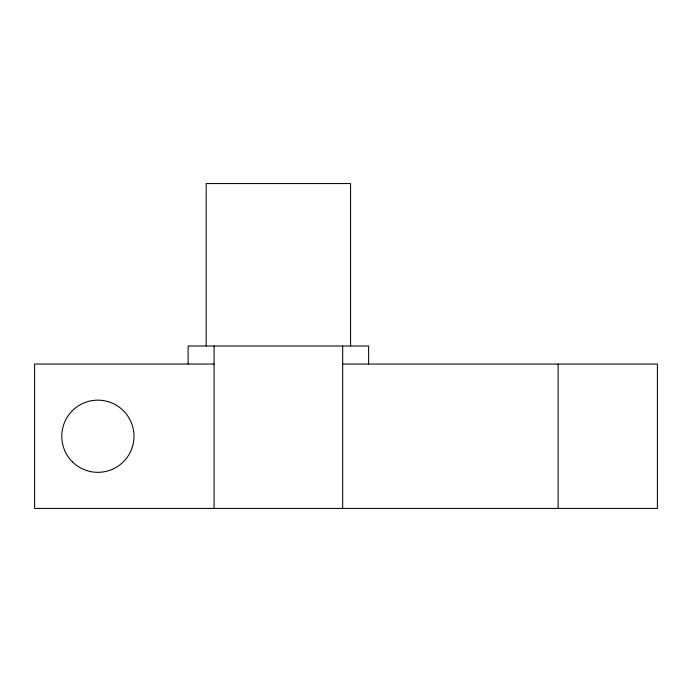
<?xml version="1.0" encoding="UTF-8"?>
<svg xmlns="http://www.w3.org/2000/svg" width="692" height="692" viewBox="0 0 692 692"><rect width="100%" height="100%" fill="white"/><g stroke="black" fill="none" stroke-linecap="round" stroke-linejoin="round"><path stroke-width="1.04" d="M188.129 364.053L188.129 346L368.62 346L368.62 364.053M206.181 346L206.181 183.562L350.567 183.562L350.567 346M214.07 508.438L214.07 346M342.678 508.438L342.678 346M214.07 364.053L34.6 364.053L34.6 508.438L657.4 508.438L657.4 364.053L342.678 364.053M558.133 364.053L558.133 508.438M72.357 461.772A36.105 36.105 0 0 0 132.752 445.587A36.105 36.105 0 0 0 88.541 401.377A36.105 36.105 0 0 0 72.357 461.772"/></g></svg>
